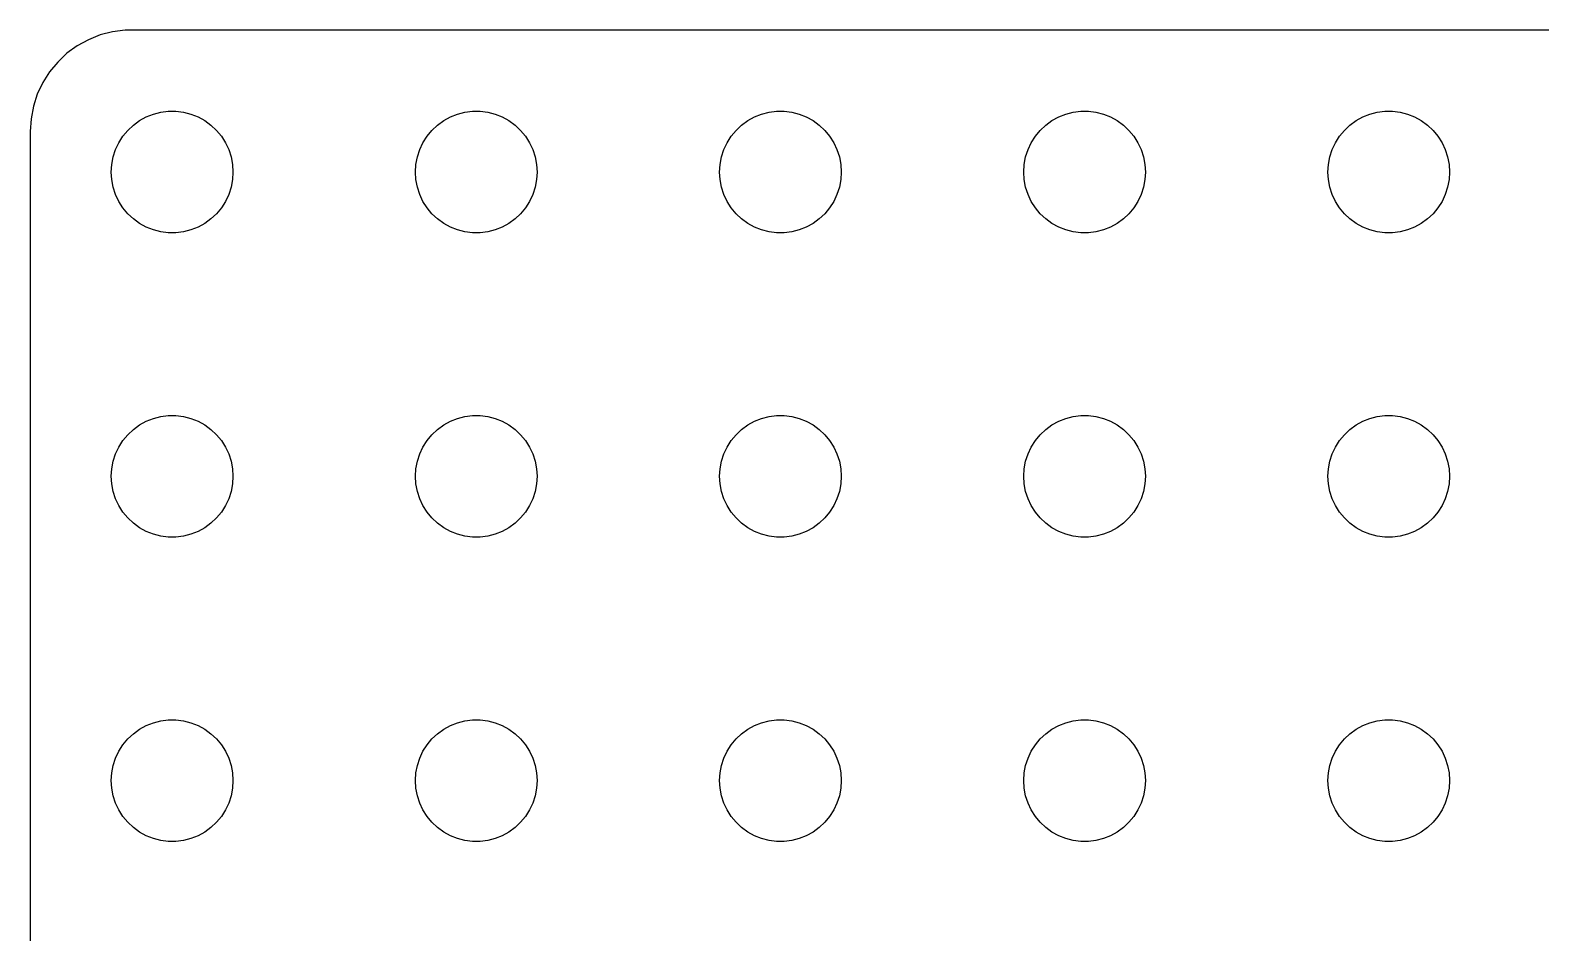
# Model space of a CAD drawing. Header units: metres. Extents: x -74 to 74, y -44 to 44.
# Drawn here: x -74.5 to 0, y 0 to 44.5 of the extents above; entities that cross this region are included whole.
import ezdxf

# ---------------------------------------------------------------- set-up
doc = ezdxf.new("R2010")
doc.units = ezdxf.units.M

msp = doc.modelspace()

# ---------------------------------------------------------------- linework, layer by layer
for p, q in [((-71.6289, 44.0241), (-72.1791, 43.7216)), ((-71.0451, 44.2553), (-71.6289, 44.0241)), ((-70.4369, 44.4114), (-71.0451, 44.2553)), ((-69.8139, 44.4901), (-70.4369, 44.4114)), ((69.8139, 44.4901), (-69.8139, 44.4901)), ((-72.6871, 43.3526), (-73.1448, 42.9227)), ((-72.1791, 43.7216), (-72.6871, 43.3526)), ((-73.1448, 42.9227), (-73.5451, 42.4389)), ((-73.8815, 41.9088), (-74.1489, 41.3406)), ((-73.5451, 42.4389), (-73.8815, 41.9088)), ((-74.1489, 41.3406), (-74.3429, 40.7434)), ((-74.3429, 40.7434), (-74.4606, 40.1267)), ((-68.7773, 40.2145), (-68.427, 40.3532)), ((-68.427, 40.3532), (-68.0621, 40.4469)), ((-68.0621, 40.4469), (-67.6884, 40.4941)), ((-67.6884, 40.4941), (-67.3116, 40.4941)), ((-67.3116, 40.4941), (-66.9379, 40.4469)), ((-66.9379, 40.4469), (-66.573, 40.3532)), ((-66.573, 40.3532), (-66.2227, 40.2145)), ((-53.7773, 40.2145), (-53.427, 40.3532)), ((-53.427, 40.3532), (-53.0621, 40.4469)), ((-53.0621, 40.4469), (-52.6884, 40.4941)), ((-52.6884, 40.4941), (-52.3116, 40.4941)), ((-52.3116, 40.4941), (-51.9379, 40.4469)), ((-51.9379, 40.4469), (-51.5729, 40.3532)), ((-51.5729, 40.3532), (-51.2227, 40.2145)), ((-38.7773, 40.2145), (-38.427, 40.3532)), ((-38.427, 40.3532), (-38.0621, 40.4469)), ((-38.0621, 40.4469), (-37.6884, 40.4941)), ((-37.6884, 40.4941), (-37.3116, 40.4941)), ((-37.3116, 40.4941), (-36.9379, 40.4469)), ((-36.9379, 40.4469), (-36.5729, 40.3532)), ((-36.5729, 40.3532), (-36.2227, 40.2145)), ((-23.7773, 40.2145), (-23.427, 40.3532)), ((-23.427, 40.3532), (-23.0621, 40.4469)), ((-23.0621, 40.4469), (-22.6884, 40.4941)), ((-22.6884, 40.4941), (-22.3116, 40.4941)), ((-22.3116, 40.4941), (-21.9379, 40.4469)), ((-21.9379, 40.4469), (-21.5729, 40.3532)), ((-21.5729, 40.3532), (-21.2227, 40.2145)), ((-8.77733, 40.2145), (-8.42705, 40.3532)), ((-8.42705, 40.3532), (-8.06213, 40.4469)), ((-8.06213, 40.4469), (-7.68837, 40.4941)), ((-7.68837, 40.4941), (-7.31161, 40.4941)), ((-7.31161, 40.4941), (-6.93785, 40.4469)), ((-6.93785, 40.4469), (-6.57294, 40.3532)), ((-6.57294, 40.3532), (-6.22266, 40.2145)), ((-74.4606, 40.1267), (-74.5, 39.5)), ((-74.5, 39.5), (-74.5, -39.5)), ((-69.927, 39.2634), (-69.6869, 39.5536)), ((-69.6869, 39.5536), (-69.4123, 39.8115)), ((-69.4123, 39.8115), (-69.1075, 40.033)), ((-69.1075, 40.033), (-68.7773, 40.2145)), ((-66.2227, 40.2145), (-65.8925, 40.033)), ((-65.8925, 40.033), (-65.5877, 39.8115)), ((-65.5877, 39.8115), (-65.3131, 39.5536)), ((-65.3131, 39.5536), (-65.073, 39.2634)), ((-54.927, 39.2634), (-54.6869, 39.5536)), ((-54.6869, 39.5536), (-54.4123, 39.8115)), ((-54.4123, 39.8115), (-54.1075, 40.033)), ((-54.1075, 40.033), (-53.7773, 40.2145)), ((-51.2227, 40.2145), (-50.8925, 40.033)), ((-50.8925, 40.033), (-50.5877, 39.8115)), ((-50.5877, 39.8115), (-50.3131, 39.5536)), ((-50.3131, 39.5536), (-50.0729, 39.2634)), ((-39.927, 39.2634), (-39.6869, 39.5536)), ((-39.6869, 39.5536), (-39.4123, 39.8115)), ((-39.4123, 39.8115), (-39.1075, 40.033)), ((-39.1075, 40.033), (-38.7773, 40.2145)), ((-36.2227, 40.2145), (-35.8925, 40.033)), ((-35.8925, 40.033), (-35.5877, 39.8115)), ((-35.5877, 39.8115), (-35.3131, 39.5536)), ((-35.3131, 39.5536), (-35.0729, 39.2634)), ((-24.927, 39.2634), (-24.6869, 39.5536)), ((-24.6869, 39.5536), (-24.4123, 39.8115)), ((-24.4123, 39.8115), (-24.1075, 40.033)), ((-24.1075, 40.033), (-23.7773, 40.2145)), ((-21.2227, 40.2145), (-20.8925, 40.033)), ((-20.8925, 40.033), (-20.5877, 39.8115)), ((-20.5877, 39.8115), (-20.3131, 39.5536)), ((-20.3131, 39.5536), (-20.0729, 39.2634)), ((-9.92705, 39.2634), (-9.6869, 39.5536)), ((-9.6869, 39.5536), (-9.41226, 39.8115)), ((-9.41226, 39.8115), (-9.10747, 40.033)), ((-9.10747, 40.033), (-8.77733, 40.2145)), ((-6.22266, 40.2145), (-5.89252, 40.033)), ((-5.89252, 40.033), (-5.58772, 39.8115)), ((-5.58772, 39.8115), (-5.31308, 39.5536)), ((-5.31308, 39.5536), (-5.07294, 39.2634)), ((-70.2893, 38.6044), (-70.1289, 38.9453)), ((-70.1289, 38.9453), (-69.927, 39.2634)), ((-65.073, 39.2634), (-64.8711, 38.9453)), ((-64.8711, 38.9453), (-64.7107, 38.6044)), ((-55.2893, 38.6044), (-55.1289, 38.9453)), ((-55.1289, 38.9453), (-54.927, 39.2634)), ((-50.0729, 39.2634), (-49.8711, 38.9453)), ((-49.8711, 38.9453), (-49.7107, 38.6044)), ((-40.2893, 38.6044), (-40.1289, 38.9453)), ((-40.1289, 38.9453), (-39.927, 39.2634)), ((-35.0729, 39.2634), (-34.8711, 38.9453)), ((-34.8711, 38.9453), (-34.7107, 38.6044)), ((-25.2893, 38.6044), (-25.1289, 38.9453)), ((-25.1289, 38.9453), (-24.927, 39.2634)), ((-20.0729, 39.2634), (-19.8711, 38.9453)), ((-19.8711, 38.9453), (-19.7107, 38.6044)), ((-10.2893, 38.6044), (-10.1289, 38.9453)), ((-10.1289, 38.9453), (-9.92705, 39.2634)), ((-5.07294, 39.2634), (-4.87108, 38.9453)), ((-4.87108, 38.9453), (-4.71066, 38.6044)), ((-70.4763, 37.876), (-70.4057, 38.2461)), ((-70.4057, 38.2461), (-70.2893, 38.6044)), ((-64.7107, 38.6044), (-64.5943, 38.2461)), ((-64.5943, 38.2461), (-64.5237, 37.876)), ((-55.4763, 37.876), (-55.4057, 38.2461)), ((-55.4057, 38.2461), (-55.2893, 38.6044)), ((-49.7107, 38.6044), (-49.5942, 38.2461)), ((-49.5942, 38.2461), (-49.5237, 37.876)), ((-40.4763, 37.876), (-40.4057, 38.2461)), ((-40.4057, 38.2461), (-40.2893, 38.6044)), ((-34.7107, 38.6044), (-34.5942, 38.2461)), ((-34.5942, 38.2461), (-34.5237, 37.876)), ((-25.4763, 37.876), (-25.4057, 38.2461)), ((-25.4057, 38.2461), (-25.2893, 38.6044)), ((-19.7107, 38.6044), (-19.5942, 38.2461)), ((-19.5942, 38.2461), (-19.5237, 37.876)), ((-10.4763, 37.876), (-10.4057, 38.2461)), ((-10.4057, 38.2461), (-10.2893, 38.6044)), ((-4.71066, 38.6044), (-4.59424, 38.2461)), ((-4.59424, 38.2461), (-4.52365, 37.876)), ((-70.5, 37.5), (-70.4763, 37.876)), ((-70.4763, 37.124), (-70.5, 37.5)), ((-64.5237, 37.876), (-64.5, 37.5)), ((-64.5, 37.5), (-64.5237, 37.124)), ((-55.5, 37.5), (-55.4763, 37.876)), ((-55.4763, 37.124), (-55.5, 37.5)), ((-49.5237, 37.876), (-49.5, 37.5)), ((-49.5, 37.5), (-49.5237, 37.124)), ((-40.5, 37.5), (-40.4763, 37.876)), ((-40.4763, 37.124), (-40.5, 37.5)), ((-34.5237, 37.876), (-34.5, 37.5)), ((-34.5, 37.5), (-34.5237, 37.124)), ((-25.5, 37.5), (-25.4763, 37.876)), ((-25.4763, 37.124), (-25.5, 37.5)), ((-19.5237, 37.876), (-19.5, 37.5)), ((-19.5, 37.5), (-19.5237, 37.124)), ((-10.5, 37.5), (-10.4763, 37.876)), ((-10.4763, 37.124), (-10.5, 37.5)), ((-4.52365, 37.876), (-4.5, 37.5)), ((-4.5, 37.5), (-4.52365, 37.124)), ((-70.4057, 36.7539), (-70.4763, 37.124)), ((-70.2893, 36.3956), (-70.4057, 36.7539)), ((-64.5943, 36.7539), (-64.7107, 36.3956)), ((-64.5237, 37.124), (-64.5943, 36.7539)), ((-55.4057, 36.7539), (-55.4763, 37.124)), ((-55.2893, 36.3956), (-55.4057, 36.7539)), ((-49.5942, 36.7539), (-49.7107, 36.3956)), ((-49.5237, 37.124), (-49.5942, 36.7539)), ((-40.4057, 36.7539), (-40.4763, 37.124)), ((-40.2893, 36.3956), (-40.4057, 36.7539)), ((-34.5942, 36.7539), (-34.7107, 36.3956)), ((-34.5237, 37.124), (-34.5942, 36.7539)), ((-25.4057, 36.7539), (-25.4763, 37.124)), ((-25.2893, 36.3956), (-25.4057, 36.7539)), ((-19.5942, 36.7539), (-19.7107, 36.3956)), ((-19.5237, 37.124), (-19.5942, 36.7539)), ((-10.4057, 36.7539), (-10.4763, 37.124)), ((-10.2893, 36.3956), (-10.4057, 36.7539)), ((-4.59424, 36.7539), (-4.71066, 36.3956)), ((-4.52365, 37.124), (-4.59424, 36.7539)), ((-70.1289, 36.0547), (-70.2893, 36.3956)), ((-69.927, 35.7366), (-70.1289, 36.0547)), ((-64.8711, 36.0547), (-65.073, 35.7366)), ((-64.7107, 36.3956), (-64.8711, 36.0547)), ((-55.1289, 36.0547), (-55.2893, 36.3956)), ((-54.927, 35.7366), (-55.1289, 36.0547)), ((-49.8711, 36.0547), (-50.0729, 35.7366)), ((-49.7107, 36.3956), (-49.8711, 36.0547)), ((-40.1289, 36.0547), (-40.2893, 36.3956)), ((-39.927, 35.7366), (-40.1289, 36.0547)), ((-34.8711, 36.0547), (-35.0729, 35.7366)), ((-34.7107, 36.3956), (-34.8711, 36.0547)), ((-25.1289, 36.0547), (-25.2893, 36.3956)), ((-24.927, 35.7366), (-25.1289, 36.0547)), ((-19.8711, 36.0547), (-20.0729, 35.7366)), ((-19.7107, 36.3956), (-19.8711, 36.0547)), ((-10.1289, 36.0547), (-10.2893, 36.3956)), ((-9.92705, 35.7366), (-10.1289, 36.0547)), ((-4.87108, 36.0547), (-5.07294, 35.7366)), ((-4.71066, 36.3956), (-4.87108, 36.0547)), ((-69.6869, 35.4464), (-69.927, 35.7366)), ((-69.4123, 35.1885), (-69.6869, 35.4464)), ((-69.1075, 34.967), (-69.4123, 35.1885)), ((-65.5877, 35.1885), (-65.8925, 34.967)), ((-65.3131, 35.4464), (-65.5877, 35.1885)), ((-65.073, 35.7366), (-65.3131, 35.4464)), ((-54.6869, 35.4464), (-54.927, 35.7366)), ((-54.4123, 35.1885), (-54.6869, 35.4464)), ((-54.1075, 34.967), (-54.4123, 35.1885)), ((-50.5877, 35.1885), (-50.8925, 34.967)), ((-50.3131, 35.4464), (-50.5877, 35.1885)), ((-50.0729, 35.7366), (-50.3131, 35.4464)), ((-39.6869, 35.4464), (-39.927, 35.7366)), ((-39.4123, 35.1885), (-39.6869, 35.4464)), ((-39.1075, 34.967), (-39.4123, 35.1885)), ((-35.5877, 35.1885), (-35.8925, 34.967)), ((-35.3131, 35.4464), (-35.5877, 35.1885)), ((-35.0729, 35.7366), (-35.3131, 35.4464)), ((-24.6869, 35.4464), (-24.927, 35.7366)), ((-24.4123, 35.1885), (-24.6869, 35.4464)), ((-24.1075, 34.967), (-24.4123, 35.1885)), ((-20.5877, 35.1885), (-20.8925, 34.967)), ((-20.3131, 35.4464), (-20.5877, 35.1885)), ((-20.0729, 35.7366), (-20.3131, 35.4464)), ((-9.6869, 35.4464), (-9.92705, 35.7366)), ((-9.41226, 35.1885), (-9.6869, 35.4464)), ((-9.10747, 34.967), (-9.41226, 35.1885)), ((-5.58772, 35.1885), (-5.89252, 34.967)), ((-5.31308, 35.4464), (-5.58772, 35.1885)), ((-5.07294, 35.7366), (-5.31308, 35.4464)), ((-68.7773, 34.7855), (-69.1075, 34.967)), ((-68.427, 34.6468), (-68.7773, 34.7855)), ((-68.0621, 34.5531), (-68.427, 34.6468)), ((-67.6884, 34.5059), (-68.0621, 34.5531)), ((-67.3116, 34.5059), (-67.6884, 34.5059)), ((-66.9379, 34.5531), (-67.3116, 34.5059)), ((-66.573, 34.6468), (-66.9379, 34.5531)), ((-66.2227, 34.7855), (-66.573, 34.6468)), ((-65.8925, 34.967), (-66.2227, 34.7855)), ((-53.7773, 34.7855), (-54.1075, 34.967)), ((-53.427, 34.6468), (-53.7773, 34.7855)), ((-53.0621, 34.5531), (-53.427, 34.6468)), ((-52.6884, 34.5059), (-53.0621, 34.5531)), ((-52.3116, 34.5059), (-52.6884, 34.5059)), ((-51.9379, 34.5531), (-52.3116, 34.5059)), ((-51.5729, 34.6468), (-51.9379, 34.5531)), ((-51.2227, 34.7855), (-51.5729, 34.6468)), ((-50.8925, 34.967), (-51.2227, 34.7855)), ((-38.7773, 34.7855), (-39.1075, 34.967)), ((-38.427, 34.6468), (-38.7773, 34.7855)), ((-38.0621, 34.5531), (-38.427, 34.6468)), ((-37.6884, 34.5059), (-38.0621, 34.5531)), ((-37.3116, 34.5059), (-37.6884, 34.5059)), ((-36.9379, 34.5531), (-37.3116, 34.5059)), ((-36.5729, 34.6468), (-36.9379, 34.5531)), ((-36.2227, 34.7855), (-36.5729, 34.6468)), ((-35.8925, 34.967), (-36.2227, 34.7855)), ((-23.7773, 34.7855), (-24.1075, 34.967)), ((-23.427, 34.6468), (-23.7773, 34.7855)), ((-23.0621, 34.5531), (-23.427, 34.6468)), ((-22.6884, 34.5059), (-23.0621, 34.5531)), ((-22.3116, 34.5059), (-22.6884, 34.5059)), ((-21.9379, 34.5531), (-22.3116, 34.5059)), ((-21.5729, 34.6468), (-21.9379, 34.5531)), ((-21.2227, 34.7855), (-21.5729, 34.6468)), ((-20.8925, 34.967), (-21.2227, 34.7855)), ((-8.77733, 34.7855), (-9.10747, 34.967)), ((-8.42705, 34.6468), (-8.77733, 34.7855)), ((-8.06213, 34.5531), (-8.42705, 34.6468)), ((-7.68837, 34.5059), (-8.06213, 34.5531)), ((-7.31161, 34.5059), (-7.68837, 34.5059)), ((-6.93785, 34.5531), (-7.31161, 34.5059)), ((-6.57294, 34.6468), (-6.93785, 34.5531)), ((-6.22266, 34.7855), (-6.57294, 34.6468)), ((-5.89252, 34.967), (-6.22266, 34.7855)), ((-68.7773, 25.2145), (-68.427, 25.3532)), ((-68.427, 25.3532), (-68.0621, 25.4469)), ((-68.0621, 25.4469), (-67.6884, 25.4941)), ((-67.6884, 25.4941), (-67.3116, 25.4941)), ((-67.3116, 25.4941), (-66.9379, 25.4469)), ((-66.9379, 25.4469), (-66.573, 25.3532)), ((-66.573, 25.3532), (-66.2227, 25.2145)), ((-53.7773, 25.2145), (-53.427, 25.3532)), ((-53.427, 25.3532), (-53.0621, 25.4469)), ((-53.0621, 25.4469), (-52.6884, 25.4941)), ((-52.6884, 25.4941), (-52.3116, 25.4941)), ((-52.3116, 25.4941), (-51.9379, 25.4469)), ((-51.9379, 25.4469), (-51.5729, 25.3532)), ((-51.5729, 25.3532), (-51.2227, 25.2145)), ((-38.7773, 25.2145), (-38.427, 25.3532)), ((-38.427, 25.3532), (-38.0621, 25.4469)), ((-38.0621, 25.4469), (-37.6884, 25.4941)), ((-37.6884, 25.4941), (-37.3116, 25.4941)), ((-37.3116, 25.4941), (-36.9379, 25.4469)), ((-36.9379, 25.4469), (-36.5729, 25.3532)), ((-36.5729, 25.3532), (-36.2227, 25.2145)), ((-23.7773, 25.2145), (-23.427, 25.3532)), ((-23.427, 25.3532), (-23.0621, 25.4469)), ((-23.0621, 25.4469), (-22.6884, 25.4941)), ((-22.6884, 25.4941), (-22.3116, 25.4941)), ((-22.3116, 25.4941), (-21.9379, 25.4469)), ((-21.9379, 25.4469), (-21.5729, 25.3532)), ((-21.5729, 25.3532), (-21.2227, 25.2145)), ((-8.77733, 25.2145), (-8.42705, 25.3532)), ((-8.42705, 25.3532), (-8.06213, 25.4469)), ((-8.06213, 25.4469), (-7.68837, 25.4941)), ((-7.68837, 25.4941), (-7.31161, 25.4941)), ((-7.31161, 25.4941), (-6.93785, 25.4469)), ((-6.93785, 25.4469), (-6.57294, 25.3532)), ((-6.57294, 25.3532), (-6.22266, 25.2145)), ((-69.6869, 24.5536), (-69.4123, 24.8115)), ((-69.4123, 24.8115), (-69.1075, 25.033)), ((-69.1075, 25.033), (-68.7773, 25.2145)), ((-66.2227, 25.2145), (-65.8925, 25.033)), ((-65.8925, 25.033), (-65.5877, 24.8115)), ((-65.5877, 24.8115), (-65.3131, 24.5536)), ((-54.6869, 24.5536), (-54.4123, 24.8115)), ((-54.4123, 24.8115), (-54.1075, 25.033)), ((-54.1075, 25.033), (-53.7773, 25.2145)), ((-51.2227, 25.2145), (-50.8925, 25.033)), ((-50.8925, 25.033), (-50.5877, 24.8115)), ((-50.5877, 24.8115), (-50.3131, 24.5536)), ((-39.6869, 24.5536), (-39.4123, 24.8115)), ((-39.4123, 24.8115), (-39.1075, 25.033)), ((-39.1075, 25.033), (-38.7773, 25.2145)), ((-36.2227, 25.2145), (-35.8925, 25.033)), ((-35.8925, 25.033), (-35.5877, 24.8115)), ((-35.5877, 24.8115), (-35.3131, 24.5536)), ((-24.6869, 24.5536), (-24.4123, 24.8115)), ((-24.4123, 24.8115), (-24.1075, 25.033)), ((-24.1075, 25.033), (-23.7773, 25.2145)), ((-21.2227, 25.2145), (-20.8925, 25.033)), ((-20.8925, 25.033), (-20.5877, 24.8115)), ((-20.5877, 24.8115), (-20.3131, 24.5536)), ((-9.6869, 24.5536), (-9.41226, 24.8115)), ((-9.41226, 24.8115), (-9.10747, 25.033)), ((-9.10747, 25.033), (-8.77733, 25.2145)), ((-6.22266, 25.2145), (-5.89252, 25.033)), ((-5.89252, 25.033), (-5.58772, 24.8115)), ((-5.58772, 24.8115), (-5.31308, 24.5536)), ((-70.2893, 23.6044), (-70.1289, 23.9453)), ((-70.1289, 23.9453), (-69.927, 24.2634)), ((-69.927, 24.2634), (-69.6869, 24.5536)), ((-65.3131, 24.5536), (-65.073, 24.2634)), ((-65.073, 24.2634), (-64.8711, 23.9453)), ((-64.8711, 23.9453), (-64.7107, 23.6044)), ((-55.2893, 23.6044), (-55.1289, 23.9453)), ((-55.1289, 23.9453), (-54.927, 24.2634)), ((-54.927, 24.2634), (-54.6869, 24.5536)), ((-50.3131, 24.5536), (-50.0729, 24.2634)), ((-50.0729, 24.2634), (-49.8711, 23.9453)), ((-49.8711, 23.9453), (-49.7107, 23.6044)), ((-40.2893, 23.6044), (-40.1289, 23.9453)), ((-40.1289, 23.9453), (-39.927, 24.2634)), ((-39.927, 24.2634), (-39.6869, 24.5536)), ((-35.3131, 24.5536), (-35.0729, 24.2634)), ((-35.0729, 24.2634), (-34.8711, 23.9453)), ((-34.8711, 23.9453), (-34.7107, 23.6044)), ((-25.2893, 23.6044), (-25.1289, 23.9453)), ((-25.1289, 23.9453), (-24.927, 24.2634)), ((-24.927, 24.2634), (-24.6869, 24.5536)), ((-20.3131, 24.5536), (-20.0729, 24.2634)), ((-20.0729, 24.2634), (-19.8711, 23.9453)), ((-19.8711, 23.9453), (-19.7107, 23.6044)), ((-10.2893, 23.6044), (-10.1289, 23.9453)), ((-10.1289, 23.9453), (-9.92705, 24.2634)), ((-9.92705, 24.2634), (-9.6869, 24.5536)), ((-5.31308, 24.5536), (-5.07294, 24.2634)), ((-5.07294, 24.2634), (-4.87108, 23.9453)), ((-4.87108, 23.9453), (-4.71066, 23.6044)), ((-70.4763, 22.876), (-70.4057, 23.2461)), ((-70.4057, 23.2461), (-70.2893, 23.6044)), ((-64.7107, 23.6044), (-64.5943, 23.2461)), ((-64.5943, 23.2461), (-64.5237, 22.876)), ((-55.4763, 22.876), (-55.4057, 23.2461)), ((-55.4057, 23.2461), (-55.2893, 23.6044)), ((-49.7107, 23.6044), (-49.5942, 23.2461)), ((-49.5942, 23.2461), (-49.5237, 22.876)), ((-40.4763, 22.876), (-40.4057, 23.2461)), ((-40.4057, 23.2461), (-40.2893, 23.6044)), ((-34.7107, 23.6044), (-34.5942, 23.2461)), ((-34.5942, 23.2461), (-34.5237, 22.876)), ((-25.4763, 22.876), (-25.4057, 23.2461)), ((-25.4057, 23.2461), (-25.2893, 23.6044)), ((-19.7107, 23.6044), (-19.5942, 23.2461)), ((-19.5942, 23.2461), (-19.5237, 22.876)), ((-10.4763, 22.876), (-10.4057, 23.2461)), ((-10.4057, 23.2461), (-10.2893, 23.6044)), ((-4.71066, 23.6044), (-4.59424, 23.2461)), ((-4.59424, 23.2461), (-4.52365, 22.876)), ((-70.5, 22.5), (-70.4763, 22.876)), ((-70.4763, 22.124), (-70.5, 22.5)), ((-64.5237, 22.876), (-64.5, 22.5)), ((-64.5, 22.5), (-64.5237, 22.124)), ((-55.5, 22.5), (-55.4763, 22.876)), ((-55.4763, 22.124), (-55.5, 22.5)), ((-49.5237, 22.876), (-49.5, 22.5)), ((-49.5, 22.5), (-49.5237, 22.124)), ((-40.5, 22.5), (-40.4763, 22.876)), ((-40.4763, 22.124), (-40.5, 22.5)), ((-34.5237, 22.876), (-34.5, 22.5)), ((-34.5, 22.5), (-34.5237, 22.124)), ((-25.5, 22.5), (-25.4763, 22.876)), ((-25.4763, 22.124), (-25.5, 22.5)), ((-19.5237, 22.876), (-19.5, 22.5)), ((-19.5, 22.5), (-19.5237, 22.124)), ((-10.5, 22.5), (-10.4763, 22.876)), ((-10.4763, 22.124), (-10.5, 22.5)), ((-4.52365, 22.876), (-4.5, 22.5)), ((-4.5, 22.5), (-4.52365, 22.124)), ((-70.4057, 21.7539), (-70.4763, 22.124)), ((-70.2893, 21.3956), (-70.4057, 21.7539)), ((-64.5943, 21.7539), (-64.7107, 21.3956)), ((-64.5237, 22.124), (-64.5943, 21.7539)), ((-55.4057, 21.7539), (-55.4763, 22.124)), ((-55.2893, 21.3956), (-55.4057, 21.7539)), ((-49.5942, 21.7539), (-49.7107, 21.3956)), ((-49.5237, 22.124), (-49.5942, 21.7539)), ((-40.4057, 21.7539), (-40.4763, 22.124)), ((-40.2893, 21.3956), (-40.4057, 21.7539)), ((-34.5942, 21.7539), (-34.7107, 21.3956)), ((-34.5237, 22.124), (-34.5942, 21.7539)), ((-25.4057, 21.7539), (-25.4763, 22.124)), ((-25.2893, 21.3956), (-25.4057, 21.7539)), ((-19.5942, 21.7539), (-19.7107, 21.3956)), ((-19.5237, 22.124), (-19.5942, 21.7539)), ((-10.4057, 21.7539), (-10.4763, 22.124)), ((-10.2893, 21.3956), (-10.4057, 21.7539)), ((-4.59424, 21.7539), (-4.71066, 21.3956)), ((-4.52365, 22.124), (-4.59424, 21.7539)), ((-70.1289, 21.0547), (-70.2893, 21.3956)), ((-69.927, 20.7366), (-70.1289, 21.0547)), ((-64.8711, 21.0547), (-65.073, 20.7366)), ((-64.7107, 21.3956), (-64.8711, 21.0547)), ((-55.1289, 21.0547), (-55.2893, 21.3956)), ((-54.927, 20.7366), (-55.1289, 21.0547)), ((-49.8711, 21.0547), (-50.0729, 20.7366)), ((-49.7107, 21.3956), (-49.8711, 21.0547)), ((-40.1289, 21.0547), (-40.2893, 21.3956)), ((-39.927, 20.7366), (-40.1289, 21.0547)), ((-34.8711, 21.0547), (-35.0729, 20.7366)), ((-34.7107, 21.3956), (-34.8711, 21.0547)), ((-25.1289, 21.0547), (-25.2893, 21.3956)), ((-24.927, 20.7366), (-25.1289, 21.0547)), ((-19.8711, 21.0547), (-20.0729, 20.7366)), ((-19.7107, 21.3956), (-19.8711, 21.0547)), ((-10.1289, 21.0547), (-10.2893, 21.3956)), ((-9.92705, 20.7366), (-10.1289, 21.0547)), ((-4.87108, 21.0547), (-5.07294, 20.7366)), ((-4.71066, 21.3956), (-4.87108, 21.0547)), ((-69.6869, 20.4464), (-69.927, 20.7366)), ((-69.4123, 20.1884), (-69.6869, 20.4464)), ((-69.1075, 19.967), (-69.4123, 20.1884)), ((-65.5877, 20.1884), (-65.8925, 19.967)), ((-65.3131, 20.4464), (-65.5877, 20.1884)), ((-65.073, 20.7366), (-65.3131, 20.4464)), ((-54.6869, 20.4464), (-54.927, 20.7366)), ((-54.4123, 20.1884), (-54.6869, 20.4464)), ((-54.1075, 19.967), (-54.4123, 20.1884)), ((-50.5877, 20.1884), (-50.8925, 19.967)), ((-50.3131, 20.4464), (-50.5877, 20.1884)), ((-50.0729, 20.7366), (-50.3131, 20.4464)), ((-39.6869, 20.4464), (-39.927, 20.7366)), ((-39.4123, 20.1884), (-39.6869, 20.4464)), ((-39.1075, 19.967), (-39.4123, 20.1884)), ((-35.5877, 20.1884), (-35.8925, 19.967)), ((-35.3131, 20.4464), (-35.5877, 20.1884)), ((-35.0729, 20.7366), (-35.3131, 20.4464)), ((-24.6869, 20.4464), (-24.927, 20.7366)), ((-24.4123, 20.1884), (-24.6869, 20.4464)), ((-24.1075, 19.967), (-24.4123, 20.1884)), ((-20.5877, 20.1884), (-20.8925, 19.967)), ((-20.3131, 20.4464), (-20.5877, 20.1884)), ((-20.0729, 20.7366), (-20.3131, 20.4464)), ((-9.6869, 20.4464), (-9.92705, 20.7366)), ((-9.41226, 20.1884), (-9.6869, 20.4464)), ((-9.10747, 19.967), (-9.41226, 20.1884)), ((-5.58772, 20.1884), (-5.89252, 19.967)), ((-5.31308, 20.4464), (-5.58772, 20.1884)), ((-5.07294, 20.7366), (-5.31308, 20.4464)), ((-68.7773, 19.7855), (-69.1075, 19.967)), ((-68.427, 19.6468), (-68.7773, 19.7855)), ((-68.0621, 19.5531), (-68.427, 19.6468)), ((-67.6884, 19.5059), (-68.0621, 19.5531)), ((-67.3116, 19.5059), (-67.6884, 19.5059)), ((-66.9379, 19.5531), (-67.3116, 19.5059)), ((-66.573, 19.6468), (-66.9379, 19.5531)), ((-66.2227, 19.7855), (-66.573, 19.6468)), ((-65.8925, 19.967), (-66.2227, 19.7855)), ((-53.7773, 19.7855), (-54.1075, 19.967)), ((-53.427, 19.6468), (-53.7773, 19.7855)), ((-53.0621, 19.5531), (-53.427, 19.6468)), ((-52.6884, 19.5059), (-53.0621, 19.5531)), ((-52.3116, 19.5059), (-52.6884, 19.5059)), ((-51.9379, 19.5531), (-52.3116, 19.5059)), ((-51.5729, 19.6468), (-51.9379, 19.5531)), ((-51.2227, 19.7855), (-51.5729, 19.6468)), ((-50.8925, 19.967), (-51.2227, 19.7855)), ((-38.7773, 19.7855), (-39.1075, 19.967)), ((-38.427, 19.6468), (-38.7773, 19.7855)), ((-38.0621, 19.5531), (-38.427, 19.6468)), ((-37.6884, 19.5059), (-38.0621, 19.5531)), ((-37.3116, 19.5059), (-37.6884, 19.5059)), ((-36.9379, 19.5531), (-37.3116, 19.5059)), ((-36.5729, 19.6468), (-36.9379, 19.5531)), ((-36.2227, 19.7855), (-36.5729, 19.6468)), ((-35.8925, 19.967), (-36.2227, 19.7855)), ((-23.7773, 19.7855), (-24.1075, 19.967)), ((-23.427, 19.6468), (-23.7773, 19.7855)), ((-23.0621, 19.5531), (-23.427, 19.6468)), ((-22.6884, 19.5059), (-23.0621, 19.5531)), ((-22.3116, 19.5059), (-22.6884, 19.5059)), ((-21.9379, 19.5531), (-22.3116, 19.5059)), ((-21.5729, 19.6468), (-21.9379, 19.5531)), ((-21.2227, 19.7855), (-21.5729, 19.6468)), ((-20.8925, 19.967), (-21.2227, 19.7855)), ((-8.77733, 19.7855), (-9.10747, 19.967)), ((-8.42705, 19.6468), (-8.77733, 19.7855)), ((-8.06213, 19.5531), (-8.42705, 19.6468)), ((-7.68837, 19.5059), (-8.06213, 19.5531)), ((-7.31161, 19.5059), (-7.68837, 19.5059)), ((-6.93785, 19.5531), (-7.31161, 19.5059)), ((-6.57294, 19.6468), (-6.93785, 19.5531)), ((-6.22266, 19.7855), (-6.57294, 19.6468)), ((-5.89252, 19.967), (-6.22266, 19.7855)), ((-68.427, 10.3532), (-68.0621, 10.4469)), ((-68.0621, 10.4469), (-67.6884, 10.4941)), ((-67.6884, 10.4941), (-67.3116, 10.4941)), ((-67.3116, 10.4941), (-66.9379, 10.4469)), ((-66.9379, 10.4469), (-66.573, 10.3532)), ((-53.427, 10.3532), (-53.0621, 10.4469)), ((-53.0621, 10.4469), (-52.6884, 10.4941)), ((-52.6884, 10.4941), (-52.3116, 10.4941)), ((-52.3116, 10.4941), (-51.9379, 10.4469)), ((-51.9379, 10.4469), (-51.5729, 10.3532)), ((-38.427, 10.3532), (-38.0621, 10.4469)), ((-38.0621, 10.4469), (-37.6884, 10.4941)), ((-37.6884, 10.4941), (-37.3116, 10.4941)), ((-37.3116, 10.4941), (-36.9379, 10.4469)), ((-36.9379, 10.4469), (-36.5729, 10.3532)), ((-23.427, 10.3532), (-23.0621, 10.4469)), ((-23.0621, 10.4469), (-22.6884, 10.4941)), ((-22.6884, 10.4941), (-22.3116, 10.4941)), ((-22.3116, 10.4941), (-21.9379, 10.4469)), ((-21.9379, 10.4469), (-21.5729, 10.3532)), ((-8.42705, 10.3532), (-8.06213, 10.4469)), ((-8.06213, 10.4469), (-7.68837, 10.4941)), ((-7.68837, 10.4941), (-7.31161, 10.4941)), ((-7.31161, 10.4941), (-6.93785, 10.4469)), ((-6.93785, 10.4469), (-6.57294, 10.3532)), ((-69.6869, 9.55363), (-69.4123, 9.81154)), ((-69.4123, 9.81154), (-69.1075, 10.033)), ((-69.1075, 10.033), (-68.7773, 10.2145)), ((-68.7773, 10.2145), (-68.427, 10.3532)), ((-66.573, 10.3532), (-66.2227, 10.2145)), ((-66.2227, 10.2145), (-65.8925, 10.033)), ((-65.8925, 10.033), (-65.5877, 9.81154)), ((-65.5877, 9.81154), (-65.3131, 9.55363)), ((-54.6869, 9.55363), (-54.4123, 9.81154)), ((-54.4123, 9.81154), (-54.1075, 10.033)), ((-54.1075, 10.033), (-53.7773, 10.2145)), ((-53.7773, 10.2145), (-53.427, 10.3532)), ((-51.5729, 10.3532), (-51.2227, 10.2145)), ((-51.2227, 10.2145), (-50.8925, 10.033)), ((-50.8925, 10.033), (-50.5877, 9.81154)), ((-50.5877, 9.81154), (-50.3131, 9.55363)), ((-39.6869, 9.55363), (-39.4123, 9.81154)), ((-39.4123, 9.81154), (-39.1075, 10.033)), ((-39.1075, 10.033), (-38.7773, 10.2145)), ((-38.7773, 10.2145), (-38.427, 10.3532)), ((-36.5729, 10.3532), (-36.2227, 10.2145)), ((-36.2227, 10.2145), (-35.8925, 10.033)), ((-35.8925, 10.033), (-35.5877, 9.81154)), ((-35.5877, 9.81154), (-35.3131, 9.55363)), ((-24.6869, 9.55363), (-24.4123, 9.81154)), ((-24.4123, 9.81154), (-24.1075, 10.033)), ((-24.1075, 10.033), (-23.7773, 10.2145)), ((-23.7773, 10.2145), (-23.427, 10.3532)), ((-21.5729, 10.3532), (-21.2227, 10.2145)), ((-21.2227, 10.2145), (-20.8925, 10.033)), ((-20.8925, 10.033), (-20.5877, 9.81154)), ((-20.5877, 9.81154), (-20.3131, 9.55363)), ((-9.6869, 9.55363), (-9.41226, 9.81154)), ((-9.41226, 9.81154), (-9.10747, 10.033)), ((-9.10747, 10.033), (-8.77733, 10.2145)), ((-8.77733, 10.2145), (-8.42705, 10.3532)), ((-6.57294, 10.3532), (-6.22266, 10.2145)), ((-6.22266, 10.2145), (-5.89252, 10.033)), ((-5.89252, 10.033), (-5.58772, 9.81154)), ((-5.58772, 9.81154), (-5.31308, 9.55363)), ((-70.2893, 8.60437), (-70.1289, 8.94525)), ((-70.1289, 8.94525), (-69.927, 9.26335)), ((-69.927, 9.26335), (-69.6869, 9.55363)), ((-65.3131, 9.55363), (-65.073, 9.26335)), ((-65.073, 9.26335), (-64.8711, 8.94525)), ((-64.8711, 8.94525), (-64.7107, 8.60437)), ((-55.2893, 8.60437), (-55.1289, 8.94525)), ((-55.1289, 8.94525), (-54.927, 9.26335)), ((-54.927, 9.26335), (-54.6869, 9.55363)), ((-50.3131, 9.55363), (-50.0729, 9.26335)), ((-50.0729, 9.26335), (-49.8711, 8.94525)), ((-49.8711, 8.94525), (-49.7107, 8.60437)), ((-40.2893, 8.60437), (-40.1289, 8.94525)), ((-40.1289, 8.94525), (-39.927, 9.26335)), ((-39.927, 9.26335), (-39.6869, 9.55363)), ((-35.3131, 9.55363), (-35.0729, 9.26335)), ((-35.0729, 9.26335), (-34.8711, 8.94525)), ((-34.8711, 8.94525), (-34.7107, 8.60437)), ((-25.2893, 8.60437), (-25.1289, 8.94525)), ((-25.1289, 8.94525), (-24.927, 9.26335)), ((-24.927, 9.26335), (-24.6869, 9.55363)), ((-20.3131, 9.55363), (-20.0729, 9.26335)), ((-20.0729, 9.26335), (-19.8711, 8.94525)), ((-19.8711, 8.94525), (-19.7107, 8.60437)), ((-10.2893, 8.60437), (-10.1289, 8.94525)), ((-10.1289, 8.94525), (-9.92705, 9.26335)), ((-9.92705, 9.26335), (-9.6869, 9.55363)), ((-5.31308, 9.55363), (-5.07294, 9.26335)), ((-5.07294, 9.26335), (-4.87108, 8.94525)), ((-4.87108, 8.94525), (-4.71066, 8.60437)), ((-70.4763, 7.87599), (-70.4057, 8.24606)), ((-70.4057, 8.24606), (-70.2893, 8.60437)), ((-64.7107, 8.60437), (-64.5943, 8.24606)), ((-64.5943, 8.24606), (-64.5237, 7.87599)), ((-55.4763, 7.87599), (-55.4057, 8.24606)), ((-55.4057, 8.24606), (-55.2893, 8.60437)), ((-49.7107, 8.60437), (-49.5942, 8.24606)), ((-49.5942, 8.24606), (-49.5237, 7.87599)), ((-40.4763, 7.87599), (-40.4057, 8.24606)), ((-40.4057, 8.24606), (-40.2893, 8.60437)), ((-34.7107, 8.60437), (-34.5942, 8.24606)), ((-34.5942, 8.24606), (-34.5237, 7.87599)), ((-25.4763, 7.87599), (-25.4057, 8.24606)), ((-25.4057, 8.24606), (-25.2893, 8.60437)), ((-19.7107, 8.60437), (-19.5942, 8.24606)), ((-19.5942, 8.24606), (-19.5237, 7.87599)), ((-10.4763, 7.87599), (-10.4057, 8.24606)), ((-10.4057, 8.24606), (-10.2893, 8.60437)), ((-4.71066, 8.60437), (-4.59424, 8.24606)), ((-4.59424, 8.24606), (-4.52365, 7.87599)), ((-70.5, 7.5), (-70.4763, 7.87599)), ((-70.4763, 7.12399), (-70.5, 7.5)), ((-64.5237, 7.87599), (-64.5, 7.5)), ((-64.5, 7.5), (-64.5237, 7.12399)), ((-55.5, 7.5), (-55.4763, 7.87599)), ((-55.4763, 7.12399), (-55.5, 7.5)), ((-49.5237, 7.87599), (-49.5, 7.5)), ((-49.5, 7.5), (-49.5237, 7.12399)), ((-40.5, 7.5), (-40.4763, 7.87599)), ((-40.4763, 7.12399), (-40.5, 7.5)), ((-34.5237, 7.87599), (-34.5, 7.5)), ((-34.5, 7.5), (-34.5237, 7.12399)), ((-25.5, 7.5), (-25.4763, 7.87599)), ((-25.4763, 7.12399), (-25.5, 7.5)), ((-19.5237, 7.87599), (-19.5, 7.5)), ((-19.5, 7.5), (-19.5237, 7.12399)), ((-10.5, 7.5), (-10.4763, 7.87599)), ((-10.4763, 7.12399), (-10.5, 7.5)), ((-4.52365, 7.87599), (-4.5, 7.5)), ((-4.5, 7.5), (-4.52365, 7.12399)), ((-70.4057, 6.75392), (-70.4763, 7.12399)), ((-70.2893, 6.39561), (-70.4057, 6.75392)), ((-64.5943, 6.75392), (-64.7107, 6.39561)), ((-64.5237, 7.12399), (-64.5943, 6.75392)), ((-55.4057, 6.75392), (-55.4763, 7.12399)), ((-55.2893, 6.39561), (-55.4057, 6.75392)), ((-49.5942, 6.75392), (-49.7107, 6.39561)), ((-49.5237, 7.12399), (-49.5942, 6.75392)), ((-40.4057, 6.75392), (-40.4763, 7.12399)), ((-40.2893, 6.39561), (-40.4057, 6.75392)), ((-34.5942, 6.75392), (-34.7107, 6.39561)), ((-34.5237, 7.12399), (-34.5942, 6.75392)), ((-25.4057, 6.75392), (-25.4763, 7.12399)), ((-25.2893, 6.39561), (-25.4057, 6.75392)), ((-19.5942, 6.75392), (-19.7107, 6.39561)), ((-19.5237, 7.12399), (-19.5942, 6.75392)), ((-10.4057, 6.75392), (-10.4763, 7.12399)), ((-10.2893, 6.39561), (-10.4057, 6.75392)), ((-4.59424, 6.75392), (-4.71066, 6.39561)), ((-4.52365, 7.12399), (-4.59424, 6.75392)), ((-70.1289, 6.05473), (-70.2893, 6.39561)), ((-69.927, 5.73663), (-70.1289, 6.05473)), ((-64.8711, 6.05473), (-65.073, 5.73663)), ((-64.7107, 6.39561), (-64.8711, 6.05473)), ((-55.1289, 6.05473), (-55.2893, 6.39561)), ((-54.927, 5.73663), (-55.1289, 6.05473)), ((-49.8711, 6.05473), (-50.0729, 5.73663)), ((-49.7107, 6.39561), (-49.8711, 6.05473)), ((-40.1289, 6.05473), (-40.2893, 6.39561)), ((-39.927, 5.73663), (-40.1289, 6.05473)), ((-34.8711, 6.05473), (-35.0729, 5.73663)), ((-34.7107, 6.39561), (-34.8711, 6.05473)), ((-25.1289, 6.05473), (-25.2893, 6.39561)), ((-24.927, 5.73663), (-25.1289, 6.05473)), ((-19.8711, 6.05473), (-20.0729, 5.73663)), ((-19.7107, 6.39561), (-19.8711, 6.05473)), ((-10.1289, 6.05473), (-10.2893, 6.39561)), ((-9.92705, 5.73663), (-10.1289, 6.05473)), ((-4.87108, 6.05473), (-5.07294, 5.73663)), ((-4.71066, 6.39561), (-4.87108, 6.05473)), ((-69.6869, 5.44635), (-69.927, 5.73663)), ((-69.4123, 5.18845), (-69.6869, 5.44635)), ((-65.3131, 5.44635), (-65.5877, 5.18845)), ((-65.073, 5.73663), (-65.3131, 5.44635)), ((-54.6869, 5.44635), (-54.927, 5.73663)), ((-54.4123, 5.18845), (-54.6869, 5.44635)), ((-50.3131, 5.44635), (-50.5877, 5.18845)), ((-50.0729, 5.73663), (-50.3131, 5.44635)), ((-39.6869, 5.44635), (-39.927, 5.73663)), ((-39.4123, 5.18845), (-39.6869, 5.44635)), ((-35.3131, 5.44635), (-35.5877, 5.18845)), ((-35.0729, 5.73663), (-35.3131, 5.44635)), ((-24.6869, 5.44635), (-24.927, 5.73663)), ((-24.4123, 5.18845), (-24.6869, 5.44635)), ((-20.3131, 5.44635), (-20.5877, 5.18845)), ((-20.0729, 5.73663), (-20.3131, 5.44635)), ((-9.6869, 5.44635), (-9.92705, 5.73663)), ((-9.41226, 5.18845), (-9.6869, 5.44635)), ((-5.31308, 5.44635), (-5.58772, 5.18845)), ((-5.07294, 5.73663), (-5.31308, 5.44635)), ((-69.1075, 4.96701), (-69.4123, 5.18845)), ((-68.7773, 4.78551), (-69.1075, 4.96701)), ((-68.427, 4.64682), (-68.7773, 4.78551)), ((-68.0621, 4.55313), (-68.427, 4.64682)), ((-67.6884, 4.50591), (-68.0621, 4.55313)), ((-67.3116, 4.50591), (-67.6884, 4.50591)), ((-66.9379, 4.55313), (-67.3116, 4.50591)), ((-66.573, 4.64682), (-66.9379, 4.55313)), ((-66.2227, 4.78551), (-66.573, 4.64682)), ((-65.8925, 4.96701), (-66.2227, 4.78551)), ((-65.5877, 5.18845), (-65.8925, 4.96701)), ((-54.1075, 4.96701), (-54.4123, 5.18845)), ((-53.7773, 4.78551), (-54.1075, 4.96701)), ((-53.427, 4.64682), (-53.7773, 4.78551)), ((-53.0621, 4.55313), (-53.427, 4.64682)), ((-52.6884, 4.50591), (-53.0621, 4.55313)), ((-52.3116, 4.50591), (-52.6884, 4.50591)), ((-51.9379, 4.55313), (-52.3116, 4.50591)), ((-51.5729, 4.64682), (-51.9379, 4.55313)), ((-51.2227, 4.78551), (-51.5729, 4.64682)), ((-50.8925, 4.96701), (-51.2227, 4.78551)), ((-50.5877, 5.18845), (-50.8925, 4.96701)), ((-39.1075, 4.96701), (-39.4123, 5.18845)), ((-38.7773, 4.78551), (-39.1075, 4.96701)), ((-38.427, 4.64682), (-38.7773, 4.78551)), ((-38.0621, 4.55313), (-38.427, 4.64682)), ((-37.6884, 4.50591), (-38.0621, 4.55313)), ((-37.3116, 4.50591), (-37.6884, 4.50591)), ((-36.9379, 4.55313), (-37.3116, 4.50591)), ((-36.5729, 4.64682), (-36.9379, 4.55313)), ((-36.2227, 4.78551), (-36.5729, 4.64682)), ((-35.8925, 4.96701), (-36.2227, 4.78551)), ((-35.5877, 5.18845), (-35.8925, 4.96701)), ((-24.1075, 4.96701), (-24.4123, 5.18845)), ((-23.7773, 4.78551), (-24.1075, 4.96701)), ((-23.427, 4.64682), (-23.7773, 4.78551)), ((-23.0621, 4.55313), (-23.427, 4.64682)), ((-22.6884, 4.50591), (-23.0621, 4.55313)), ((-22.3116, 4.50591), (-22.6884, 4.50591)), ((-21.9379, 4.55313), (-22.3116, 4.50591)), ((-21.5729, 4.64682), (-21.9379, 4.55313)), ((-21.2227, 4.78551), (-21.5729, 4.64682)), ((-20.8925, 4.96701), (-21.2227, 4.78551)), ((-20.5877, 5.18845), (-20.8925, 4.96701)), ((-9.10747, 4.96701), (-9.41226, 5.18845)), ((-8.77733, 4.78551), (-9.10747, 4.96701)), ((-8.42705, 4.64682), (-8.77733, 4.78551)), ((-8.06213, 4.55313), (-8.42705, 4.64682)), ((-7.68837, 4.50591), (-8.06213, 4.55313)), ((-7.31161, 4.50591), (-7.68837, 4.50591)), ((-6.93785, 4.55313), (-7.31161, 4.50591)), ((-6.57294, 4.64682), (-6.93785, 4.55313)), ((-6.22266, 4.78551), (-6.57294, 4.64682)), ((-5.89252, 4.96701), (-6.22266, 4.78551)), ((-5.58772, 5.18845), (-5.89252, 4.96701))]:
    msp.add_line(p, q)

doc.saveas('drawing.dxf')
